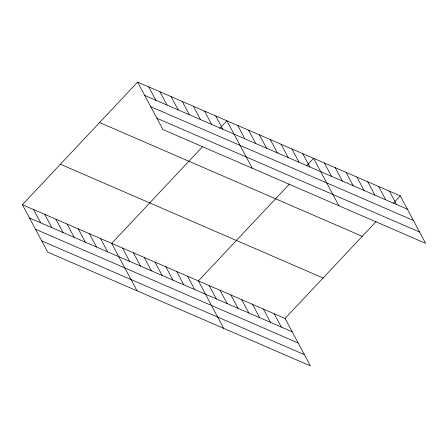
<?xml version="1.0" encoding="UTF-8"?>
<svg xmlns="http://www.w3.org/2000/svg" width="448" height="448" viewBox="0 0 448 448"><rect width="100%" height="100%" fill="white"/><g stroke="black" fill="none" stroke-linecap="round" stroke-linejoin="round"><path stroke-width="0.67" d="M22.4 204.686L285.062 318.455L310.391 365.893L47.729 252.129L22.4 204.686L137.609 82.107L400.271 195.871L425.6 243.314L162.938 129.545L137.609 82.107M202.675 146.574L111.703 243.365L137.038 290.808M219.783 128.374L226.912 120.786L252.241 168.23M289.352 184.117L198.386 280.913L223.714 328.35M306.46 165.917L313.589 158.329L338.923 205.772M285.062 318.455L376.034 221.659M393.142 203.459L400.271 195.871M144.71 95.413L407.372 209.182M150.73 106.674L413.386 220.444M156.923 118.283L419.586 232.047M99.59 122.556L362.253 236.326M60.418 164.237L323.081 278.001M29.506 217.991L292.169 331.761M35.521 229.258L298.183 343.022M41.714 240.862L304.377 354.631M389.435 191.178L396.542 204.49M378.599 186.486L385.706 199.797M367.763 181.793L374.87 195.104M356.933 177.1L364.034 190.406M346.097 172.407L353.203 185.713M335.261 167.714L342.367 181.02M324.425 163.022L331.531 176.327M302.758 153.636L309.859 166.942M291.922 148.943L299.029 162.249M281.086 144.25L288.193 157.556M270.25 139.558L277.357 152.863M259.414 134.865L266.521 148.17M248.584 130.172L255.685 143.478M237.748 125.479L244.854 138.785M215.751 115.954L222.852 129.259M204.585 111.115L211.691 124.421M193.424 106.282L200.53 119.588M182.258 101.444L189.364 114.755M171.097 96.611L178.203 109.917M159.936 91.778L167.037 105.084M274.226 313.762L281.333 327.068M148.77 86.94L155.876 100.246M263.39 309.07L270.497 322.375M252.56 304.377L259.661 317.682M241.724 299.684L248.83 312.99M230.888 294.991L237.994 308.297M220.052 290.298L227.158 303.604M209.216 285.606L216.322 298.911M187.55 276.22L194.656 289.526M176.714 271.527L183.82 284.833M165.878 266.834L172.984 280.14M155.042 262.142L162.148 275.447M144.211 257.449L151.312 270.754M133.375 252.756L140.482 266.062M122.539 248.063L129.646 261.369M100.542 238.532L107.649 251.838M89.382 233.699L96.482 247.005M78.215 228.861L85.322 242.166M67.054 224.028L74.155 237.334M55.888 219.19L62.994 232.501M44.727 214.357L51.834 227.662M33.561 209.524L40.667 222.83"/></g></svg>
